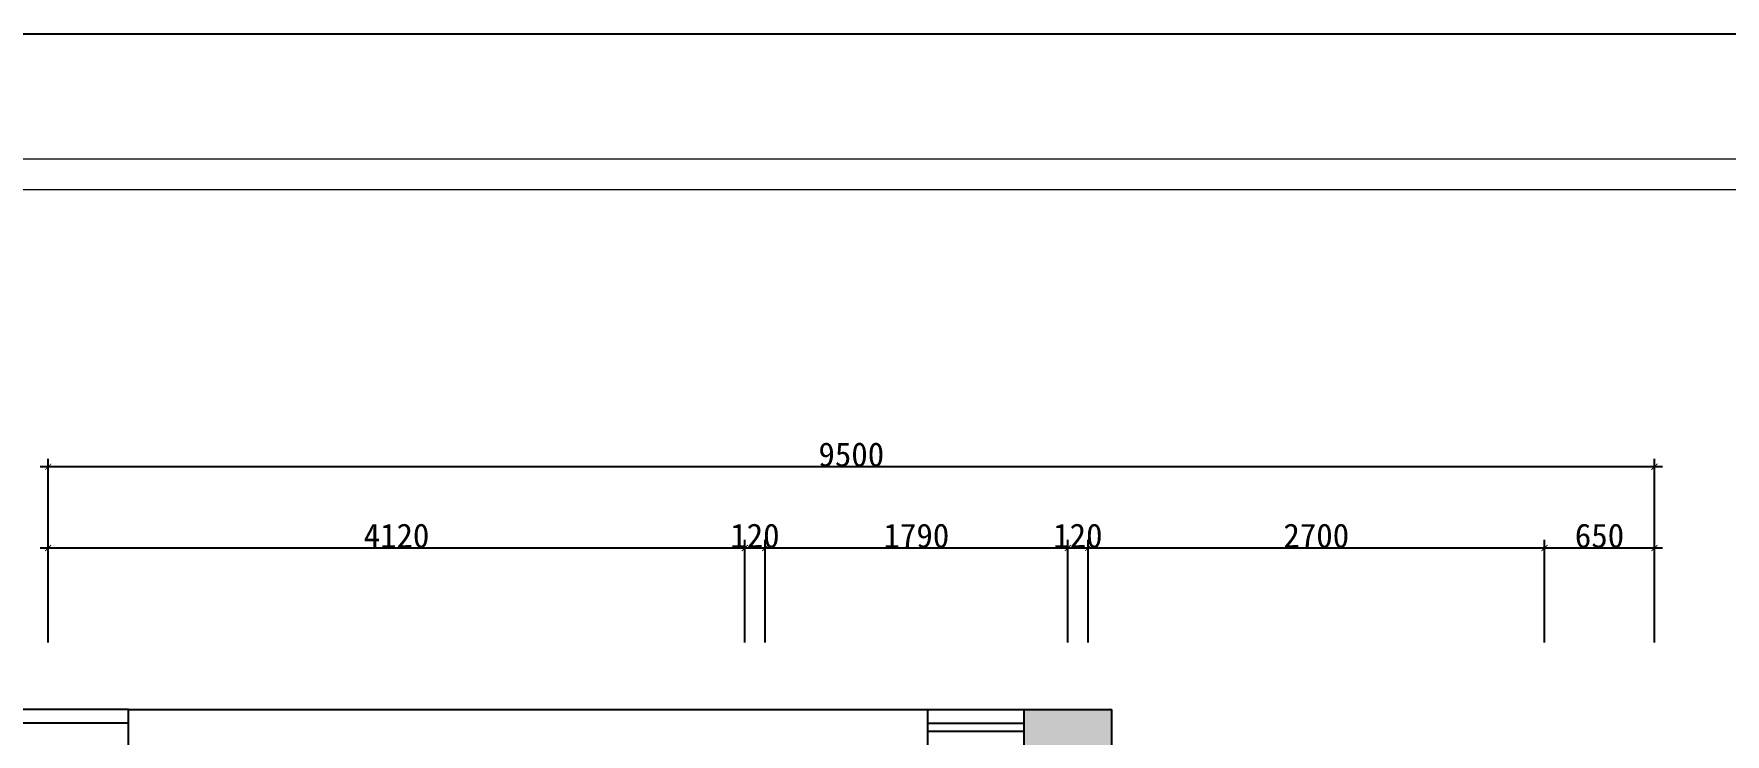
# Model space of a CAD drawing. Header units: inches. Extents: x 1174834 to 1369688, y -175882 to -108740.
# Drawn here: x 1244855 to 1254858, y -132190 to -128049 of the extents above; entities that cross this region are included whole.
import ezdxf

# ---------------------------------------------------------------- set-up
doc = ezdxf.new("R2010")
doc.units = ezdxf.units.IN
doc.header["$LTSCALE"] = 500
doc.header["$MEASUREMENT"] = 0
for name, color, linetype in [('A-01-原始墙体', 7, 'Continuous'), ('SH-尺寸标注', 32, 'Continuous'), ('WALL', 255, 'Continuous'), ('特细线', 251, 'Continuous')]:
    doc.layers.add(name, color=color, linetype=linetype)
doc.layers.add('填充线', color=143, linetype='Continuous', lineweight=9)
doc.dimstyles.new('D_20_2.35', dxfattribs={"dimtxt": 142.857143, "dimasz": 35.714286, "dimexe": 47.619048, "dimexo": 0, "dimgap": 0, "dimtad": 1, "dimdec": 0, "dimzin": 1, "dimdsep": 46, "dimtxsty": 'Standard', "dimblk": 'ARCHTICK', "dimcen": 0.09, "dimdle": 47.619048, "dimclrd": 252, "dimclre": 252, "dimclrt": 134, "dimadec": 0, "dimazin": 0, "dimtfac": 1, "dimtdec": 4, "dimtix": 1, "dimtmove": 2, "dimatfit": 3, "dimfxl": 1, "dimtolj": 1, "dimtzin": 0, "dimarcsym": 0})

# ---------------------------------------------------------------- blocks, each defined once
blk = doc.blocks.new('_ArchTick')
at = {"color": 0, "linetype": 'ByBlock', "const_width": 0.15}
blk.add_lwpolyline([(-0.5, -0.5), (0.5, 0.5)], dxfattribs=at)
blk = doc.blocks.new('*D370')
at = {"layer": 'Defpoints', "color": 0, "linetype": 'Continuous', "transparency": 16777216}
for p in [(1249060, -131089), (1244940, -131648), (1249060, -131648)]:
    blk.add_point(p, dxfattribs=at)
at = {"layer": 'SH-尺寸标注', "color": 252, "linetype": 'Continuous', "lineweight": -2, "transparency": 16777216}
for p, q in [((1244940, -131648), (1244940, -131041)), ((1249060, -131648), (1249060, -131041)), ((1244892, -131089), (1249108, -131089))]:
    blk.add_line(p, q, dxfattribs=at)
at = {"layer": 'SH-尺寸标注', "color": 252, "linetype": 'Continuous', "lineweight": -2, "transparency": 16777216, "xscale": 35.71428581050463, "yscale": 35.71428581050463, "zscale": 35.71428581050463, "rotation": 180}
blk.add_blockref('_ArchTick', (1244940, -131089), dxfattribs=at)
at = {"layer": 'SH-尺寸标注', "color": 252, "linetype": 'Continuous', "lineweight": -2, "transparency": 16777216, "xscale": 35.71428581050463, "yscale": 35.71428581050463, "zscale": 35.71428581050463}
blk.add_blockref('_ArchTick', (1249060, -131089), dxfattribs=at)
at = {"layer": 'SH-尺寸标注', "color": 134, "linetype": 'Continuous', "transparency": 16777216, "insert": (1247000, -131017), "char_height": 142.9, "attachment_point": 5}
blk.add_mtext('\\A1;4120', dxfattribs=at)
blk = doc.blocks.new('*D371')
at = {"layer": 'Defpoints', "color": 0, "linetype": 'Continuous', "transparency": 16777216}
for p in [(1249180, -131089), (1249060, -131648), (1249180, -131648)]:
    blk.add_point(p, dxfattribs=at)
at = {"layer": 'SH-尺寸标注', "color": 252, "linetype": 'Continuous', "lineweight": -2, "transparency": 16777216}
for p, q in [((1249060, -131648), (1249060, -131041)), ((1249180, -131648), (1249180, -131041)), ((1249060, -131089), (1249024, -131089)), ((1249060, -131089), (1249180, -131089)), ((1249180, -131089), (1249216, -131089))]:
    blk.add_line(p, q, dxfattribs=at)
at = {"layer": 'SH-尺寸标注', "color": 252, "linetype": 'Continuous', "lineweight": -2, "transparency": 16777216, "xscale": 35.71428581050463, "yscale": 35.71428581050463, "zscale": 35.71428581050463}
blk.add_blockref('_ArchTick', (1249060, -131089), dxfattribs=at)
at = {"layer": 'SH-尺寸标注', "color": 252, "linetype": 'Continuous', "lineweight": -2, "transparency": 16777216, "xscale": 35.71428581050463, "yscale": 35.71428581050463, "zscale": 35.71428581050463, "rotation": 180}
blk.add_blockref('_ArchTick', (1249180, -131089), dxfattribs=at)
at = {"layer": 'SH-尺寸标注', "color": 134, "linetype": 'Continuous', "transparency": 16777216, "insert": (1249120, -131017), "char_height": 142.9, "attachment_point": 5}
blk.add_mtext('\\A1;120', dxfattribs=at)
blk = doc.blocks.new('*D372')
at = {"layer": 'Defpoints', "color": 0, "linetype": 'Continuous', "transparency": 16777216}
for p in [(1250970, -131089), (1249180, -131648), (1250970, -131648)]:
    blk.add_point(p, dxfattribs=at)
at = {"layer": 'SH-尺寸标注', "color": 252, "linetype": 'Continuous', "lineweight": -2, "transparency": 16777216}
for p, q in [((1249180, -131648), (1249180, -131041)), ((1250970, -131648), (1250970, -131041)), ((1249132, -131089), (1251018, -131089))]:
    blk.add_line(p, q, dxfattribs=at)
at = {"layer": 'SH-尺寸标注', "color": 252, "linetype": 'Continuous', "lineweight": -2, "transparency": 16777216, "xscale": 35.71428581050463, "yscale": 35.71428581050463, "zscale": 35.71428581050463, "rotation": 180}
blk.add_blockref('_ArchTick', (1249180, -131089), dxfattribs=at)
at = {"layer": 'SH-尺寸标注', "color": 252, "linetype": 'Continuous', "lineweight": -2, "transparency": 16777216, "xscale": 35.71428581050463, "yscale": 35.71428581050463, "zscale": 35.71428581050463}
blk.add_blockref('_ArchTick', (1250970, -131089), dxfattribs=at)
at = {"layer": 'SH-尺寸标注', "color": 134, "linetype": 'Continuous', "transparency": 16777216, "insert": (1250075, -131017), "char_height": 142.9, "attachment_point": 5}
blk.add_mtext('\\A1;1790', dxfattribs=at)
blk = doc.blocks.new('*D373')
at = {"layer": 'Defpoints', "color": 0, "linetype": 'Continuous', "transparency": 16777216}
for p in [(1251090, -131089), (1250970, -131648), (1251090, -131648)]:
    blk.add_point(p, dxfattribs=at)
at = {"layer": 'SH-尺寸标注', "color": 252, "linetype": 'Continuous', "lineweight": -2, "transparency": 16777216}
for p, q in [((1250970, -131648), (1250970, -131041)), ((1251090, -131648), (1251090, -131041)), ((1250970, -131089), (1250934, -131089)), ((1250970, -131089), (1251090, -131089)), ((1251090, -131089), (1251126, -131089))]:
    blk.add_line(p, q, dxfattribs=at)
at = {"layer": 'SH-尺寸标注', "color": 252, "linetype": 'Continuous', "lineweight": -2, "transparency": 16777216, "xscale": 35.71428581050463, "yscale": 35.71428581050463, "zscale": 35.71428581050463}
blk.add_blockref('_ArchTick', (1250970, -131089), dxfattribs=at)
at = {"layer": 'SH-尺寸标注', "color": 252, "linetype": 'Continuous', "lineweight": -2, "transparency": 16777216, "xscale": 35.71428581050463, "yscale": 35.71428581050463, "zscale": 35.71428581050463, "rotation": 180}
blk.add_blockref('_ArchTick', (1251090, -131089), dxfattribs=at)
at = {"layer": 'SH-尺寸标注', "color": 134, "linetype": 'Continuous', "transparency": 16777216, "insert": (1251030, -131017), "char_height": 142.9, "attachment_point": 5}
blk.add_mtext('\\A1;120', dxfattribs=at)
blk = doc.blocks.new('*D374')
at = {"layer": 'Defpoints', "color": 0, "linetype": 'Continuous', "transparency": 16777216}
for p in [(1253790, -131089), (1251090, -131648), (1253790, -131648)]:
    blk.add_point(p, dxfattribs=at)
at = {"layer": 'SH-尺寸标注', "color": 252, "linetype": 'Continuous', "lineweight": -2, "transparency": 16777216}
for p, q in [((1251090, -131648), (1251090, -131041)), ((1253790, -131648), (1253790, -131041)), ((1251042, -131089), (1253838, -131089))]:
    blk.add_line(p, q, dxfattribs=at)
at = {"layer": 'SH-尺寸标注', "color": 252, "linetype": 'Continuous', "lineweight": -2, "transparency": 16777216, "xscale": 35.71428581050463, "yscale": 35.71428581050463, "zscale": 35.71428581050463, "rotation": 180}
blk.add_blockref('_ArchTick', (1251090, -131089), dxfattribs=at)
at = {"layer": 'SH-尺寸标注', "color": 252, "linetype": 'Continuous', "lineweight": -2, "transparency": 16777216, "xscale": 35.71428581050463, "yscale": 35.71428581050463, "zscale": 35.71428581050463}
blk.add_blockref('_ArchTick', (1253790, -131089), dxfattribs=at)
at = {"layer": 'SH-尺寸标注', "color": 134, "linetype": 'Continuous', "transparency": 16777216, "insert": (1252440, -131017), "char_height": 142.9, "attachment_point": 5}
blk.add_mtext('\\A1;2700', dxfattribs=at)
blk = doc.blocks.new('*D375')
at = {"layer": 'Defpoints', "color": 0, "linetype": 'Continuous', "transparency": 16777216}
for p in [(1254440, -131089), (1253790, -131648), (1254440, -131648)]:
    blk.add_point(p, dxfattribs=at)
at = {"layer": 'SH-尺寸标注', "color": 252, "linetype": 'Continuous', "lineweight": -2, "transparency": 16777216}
for p, q in [((1253790, -131648), (1253790, -131041)), ((1254440, -131648), (1254440, -131041)), ((1253742, -131089), (1254488, -131089))]:
    blk.add_line(p, q, dxfattribs=at)
at = {"layer": 'SH-尺寸标注', "color": 252, "linetype": 'Continuous', "lineweight": -2, "transparency": 16777216, "xscale": 35.71428581050463, "yscale": 35.71428581050463, "zscale": 35.71428581050463, "rotation": 180}
blk.add_blockref('_ArchTick', (1253790, -131089), dxfattribs=at)
at = {"layer": 'SH-尺寸标注', "color": 252, "linetype": 'Continuous', "lineweight": -2, "transparency": 16777216, "xscale": 35.71428581050463, "yscale": 35.71428581050463, "zscale": 35.71428581050463}
blk.add_blockref('_ArchTick', (1254440, -131089), dxfattribs=at)
at = {"layer": 'SH-尺寸标注', "color": 134, "linetype": 'Continuous', "transparency": 16777216, "insert": (1254115, -131017), "char_height": 142.9, "attachment_point": 5}
blk.add_mtext('\\A1;650', dxfattribs=at)
blk = doc.blocks.new('*D376')
at = {"layer": 'Defpoints', "color": 0, "linetype": 'Continuous', "transparency": 16777216}
for p in [(1244940, -130609), (1244940, -131648), (1254440, -131648)]:
    blk.add_point(p, dxfattribs=at)
at = {"layer": 'SH-尺寸标注', "color": 252, "linetype": 'Continuous', "lineweight": -2, "transparency": 16777216}
for p, q in [((1254488, -130609), (1244892, -130609)), ((1244940, -131648), (1244940, -130561)), ((1254440, -131648), (1254440, -130561))]:
    blk.add_line(p, q, dxfattribs=at)
at = {"layer": 'SH-尺寸标注', "color": 252, "linetype": 'Continuous', "lineweight": -2, "transparency": 16777216, "xscale": 35.71428581050463, "yscale": 35.71428581050463, "zscale": 35.71428581050463, "rotation": 180}
blk.add_blockref('_ArchTick', (1244940, -130609), dxfattribs=at)
at = {"layer": 'SH-尺寸标注', "color": 252, "linetype": 'Continuous', "lineweight": -2, "transparency": 16777216, "xscale": 35.71428581050463, "yscale": 35.71428581050463, "zscale": 35.71428581050463}
blk.add_blockref('_ArchTick', (1254440, -130609), dxfattribs=at)
at = {"layer": 'SH-尺寸标注', "color": 134, "linetype": 'Continuous', "transparency": 16777216, "insert": (1249690, -130537), "char_height": 142.9, "attachment_point": 5}
blk.add_mtext('\\A1;9500', dxfattribs=at)
blk = doc.blocks.new('JNNJ')
at = {"layer": 'WALL', "color": 8, "ltscale": 0.5}
blk.add_line((308185.2, -80913.8), (283797.2, -80913.8), dxfattribs=at)
at = {"layer": '填充线'}
for p, q in [((284431.2, -81587.5), (307455.8, -81587.5)), ((307292.6, -81750.7), (284594.3, -81750.7))]:
    blk.add_line(p, q, dxfattribs=at)
blk = doc.blocks.new('HHYT')
blk.add_blockref('JNNJ', (99286.6, -17245.8))

msp = doc.modelspace()

# ---------------------------------------------------------------- hatches: boundary and pattern name
at = {"layer": '特细线'}
h = msp.add_hatch(color=256, dxfattribs=at)
h.dxf.hatch_style = 1
h.paths.add_polyline_path([(1250970, -132254.8), (1250710, -132254.8), (1250710, -132044.8), (1251230, -132044.8), (1251230, -132524.8), (1254680, -132524.8), (1254680, -132764.8), (1250970, -132764.8)])

# ---------------------------------------------------------------- linework, layer by layer
at = {"layer": 'A-01-原始墙体', "color": 4}
for p, q in [((1245415.4, -132044.8), (1250140, -132044.8)), ((1245415.4, -132284.8), (1245415.4, -132044.8)), ((1245467.4, -132044.8), (1250140, -132044.8)), ((1250140, -132044.8), (1250140, -132254.8)), ((1250710, -132044.8), (1250710, -132254.8)), ((1250710, -132044.8), (1251230, -132044.8)), ((1251230, -132524.8), (1251230, -132044.8))]:
    msp.add_line(p, q, dxfattribs=at)
at = {"layer": '特细线'}
for p, q in [((1245415.4, -132044.8), (1244690, -132044.8)), ((1245415.4, -132124.8), (1244770, -132124.8)), ((1250140, -132044.8), (1250710, -132044.8)), ((1250140, -132124.8), (1250710, -132124.8)), ((1250710, -132174.8), (1250140, -132174.8))]:
    msp.add_line(p, q, dxfattribs=at)

# ---------------------------------------------------------------- block references
at = {"xscale": -1.1, "yscale": 1.1, "zscale": 1.1}
msp.add_blockref('HHYT', (1684076.3, -20073.4), dxfattribs=at)

# ---------------------------------------------------------------- dimensions: what is measured, and where the dimension line sits
at = {"layer": 'SH-尺寸标注', "color": 252, "linetype": 'Continuous'}
dim = msp.add_aligned_dim(p1=(1254440, -131648), p2=(1244940, -131648), distance=-1039.3, dimstyle='D_20_2.35', dxfattribs=at)
dim.commit()
dim.dimension.update_dxf_attribs({"geometry": '*D376', "text_midpoint": (1249690, -130537.3)})
for base, p1, p2, picture, middle in [((1249060, -131088.8), (1244940, -131648), (1249060, -131648), '*D370', (1247000, -131017.4)), ((1249180, -131088.8), (1249060, -131648), (1249180, -131648), '*D371', (1249120, -131017.4)), ((1250970, -131088.8), (1249180, -131648), (1250970, -131648), '*D372', (1250075, -131017.4)), ((1251090, -131088.8), (1250970, -131648), (1251090, -131648), '*D373', (1251030, -131017.4)), ((1253790, -131088.8), (1251090, -131648), (1253790, -131648), '*D374', (1252440, -131017.4)), ((1254440, -131088.8), (1253790, -131648), (1254440, -131648), '*D375', (1254115, -131017.4))]:
    dim = msp.add_linear_dim(base=base, p1=p1, p2=p2, angle=0, dimstyle='D_20_2.35', dxfattribs=at)
    dim.commit()
    dim.dimension.update_dxf_attribs({"geometry": picture, "text_midpoint": middle})

doc.saveas('drawing.dxf')
